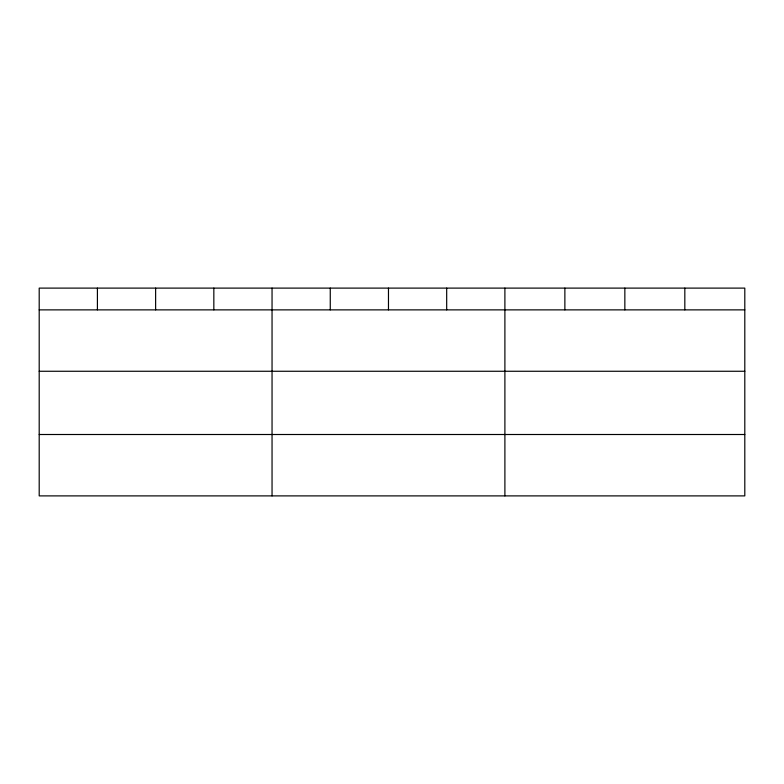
<?xml version="1.0" encoding="UTF-8"?>
<svg xmlns="http://www.w3.org/2000/svg" width="784" height="784" viewBox="0 0 784 784"><rect width="100%" height="100%" fill="white"/><g stroke="black" fill="none" stroke-linecap="round" stroke-linejoin="round"><path stroke-width="1.18" d="M744.8 371.263L744.8 288.11L39.2 288.11L39.2 495.89L744.8 495.89L744.8 371.263L39.2 371.263M39.2 309.876L744.8 309.876M39.2 434.503L744.8 434.503M684.824 288.11L684.824 309.876M624.848 288.11L624.848 309.876M564.872 288.11L564.872 309.876M504.896 288.11L504.896 495.89M446.684 288.11L446.684 309.876M388.472 288.11L388.472 309.876M330.26 288.11L330.26 309.876M272.048 288.11L272.048 495.89M213.836 288.11L213.836 309.876M155.624 288.11L155.624 309.876M97.412 288.11L97.412 309.876"/></g></svg>
